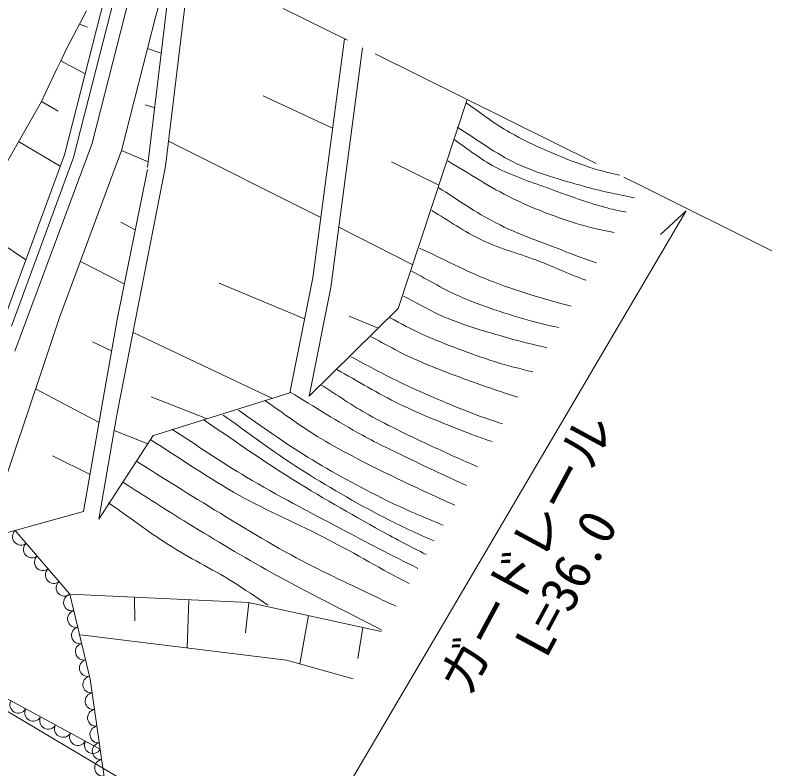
# Model space of a CAD drawing. Units: millimetres, scale not verified. Extents: x 40000 to 680003, y 20000 to 380002.
# Drawn here: x 316632 to 353458, y 284200 to 320864 of the extents above; entities that cross this region are included whole.
import ezdxf
from ezdxf.enums import TextEntityAlignment as Align

# ---------------------------------------------------------------- set-up
doc = ezdxf.new("R2010")
doc.units = ezdxf.units.MM
doc.header["$LTSCALE"] = 1000
doc.linetypes.add('CHAIN', pattern=[18.5, 12, -1.5, 3.5, -1.5])
for name, color, linetype, lineweight in [('M-BGD', 7, 'Continuous', 13), ('M-BMK', 2, 'CHAIN', 13), ('M-STR-HTXT', 7, 'Continuous', 13), ('M-STR-STRC', 7, 'Continuous', 13)]:
    doc.layers.add(name, color=color, linetype=linetype, lineweight=lineweight)
doc.styles.add('ＭＳ ゴシック', font='')
doc.styles.get('ＭＳ ゴシック').set_extended_font_data('MS Gothic')

msp = doc.modelspace()

# ---------------------------------------------------------------- linework, layer by layer
at = {"layer": 'M-BGD'}
for p, q in [((319033, 314072), (321717, 324618)), ((322149, 324459), (319470, 313934)), ((320383, 314639), (322790, 324098)), ((323076, 313469), (324324, 323848)), ((323474, 320825), (324324, 323848)), ((325149, 323439), (323956, 313518)), ((319155, 319250), (320102, 321067)), ((321807, 314277), (323474, 320825)), ((319761, 320420), (320148, 320273)), ((331119, 308089), (332654, 319719)), ((318852, 318637), (319155, 319250)), ((323072, 319245), (323743, 319014)), ((331999, 307616), (333539, 319280)), ((318658, 318245), (318852, 318637)), ((318852, 318637), (320035, 318006)), ((318092, 317057), (318658, 318245)), ((317909, 316659), (318092, 317057)), ((328696, 316941), (332079, 315366)), ((335279, 306596), (338630, 316756)), ((317909, 316659), (317239, 315467)), ((317909, 316659), (318731, 316188)), ((322967, 316501), (323423, 316356)), ((317239, 315467), (315190, 311912)), ((316622, 304513), (320391, 314661)), ((316800, 314714), (318830, 313519)), ((324102, 314734), (331507, 311026)), ((318792, 306158), (321807, 314277)), ((321807, 314277), (323107, 313727)), ((315762, 305195), (319033, 314072)), ((316450, 305737), (319470, 313934)), ((321620, 301585), (323956, 313518)), ((334949, 313731), (337259, 312597)), ((321591, 306065), (323072, 313350)), ((314495, 310734), (317150, 308961)), ((321770, 310796), (322476, 310419)), ((332387, 310552), (335979, 308717)), ((319805, 308886), (321943, 307794)), ((329992, 302487), (331119, 308089)), ((326563, 307832), (330716, 306087)), ((330935, 302323), (331999, 307616)), ((330935, 302323), (335279, 306596)), ((317972, 303722), (318792, 306158)), ((320885, 302015), (321591, 306065)), ((332893, 306222), (334298, 305631)), ((322373, 305430), (329149, 302223)), ((320399, 304965), (321325, 304540)), ((315170, 295392), (317972, 303722)), ((317623, 302683), (320716, 301051)), ((323528, 300467), (329992, 302487)), ((319960, 296714), (320885, 302015)), ((323245, 302297), (325971, 301230)), ((320702, 296352), (321569, 301322)), ((321569, 301322), (321620, 301585)), ((321452, 300653), (323082, 300010)), ((320702, 296352), (323341, 300409)), ((323341, 300409), (323528, 300467)), ((318443, 299426), (320275, 298520)), ((315170, 295392), (319960, 296714)), ((316641, 295801), (319292, 292705)), ((319292, 292705), (327989, 292285)), ((319292, 292705), (320288, 288566)), ((322449, 291396), (322447, 292553)), ((325001, 290080), (325081, 292425)), ((327845, 290817), (328004, 292281)), ((327989, 292285), (334442, 290889)), ((330488, 289307), (330909, 291653)), ((333305, 289560), (333553, 291081)), ((310609, 290655), (320773, 285152)), ((319807, 290712), (329836, 289491)), ((329836, 289491), (333088, 288573)), ((320288, 288566), (320773, 285152)), ((320773, 285152), (321196, 282222))]:
    msp.add_line(p, q, dxfattribs=at)
for centre, radius, start, end in [((316915, 295496), 410, 131.9113, 309.2254), ((317447, 294874), 410, 131.9113, 309.2254), ((317980, 294252), 410, 131.9113, 309.2254), ((318513, 293630), 410, 131.9113, 309.2254), ((319042, 293007), 409, 131.4784, 308.432), ((319401, 292291), 410, 104.8808, 282.1949), ((319593, 291494), 410, 104.8808, 282.1949), ((319785, 290698), 410, 104.8808, 282.1949), ((319977, 289902), 410, 104.8808, 282.1949), ((320168, 289106), 410, 104.8808, 282.1949), ((320335, 288304), 410, 101.3172, 276.7546), ((320450, 287493), 410, 99.425, 276.7391), ((316786, 287325), 413, 153.3704, 329.7675), ((317512, 286932), 413, 153.3704, 329.7675), ((320566, 286682), 410, 99.425, 276.7391), ((318238, 286539), 413, 153.3704, 329.7675), ((318964, 286146), 413, 153.3704, 329.7675), ((320681, 285871), 410, 99.425, 276.7391), ((319690, 285753), 413, 153.3704, 329.7675), ((320416, 285360), 413, 153.3704, 329.7675), ((320796, 285060), 410, 99.4525, 276.867), ((320913, 284250), 410, 99.5513, 276.8655)]:
    msp.add_arc(centre, radius, start, end, dxfattribs=at)
for points, knots in [([(338600, 316584), (339302, 316107), (339965, 315565), (340707, 315153), (341867, 314509), (343097, 313987), (344348, 313542), (344903, 313345), (345480, 313208), (346054, 313076)], [0, 0, 0, 0, 1, 1, 1, 2, 2, 2, 3, 3, 3, 3]), ([(338143, 315413), (339113, 314821), (340023, 314118), (341052, 313638), (342083, 313156), (343190, 312854), (344285, 312546), (345104, 312315), (345937, 312130), (346775, 311981)], [0, 0, 0, 0, 1, 1, 1, 2, 2, 2, 3, 3, 3, 3]), ([(337991, 314809), (338654, 314367), (339276, 313854), (339982, 313482), (340790, 313057), (341667, 312778), (342524, 312462), (343447, 312121), (344374, 311786), (345321, 311518), (345664, 311421), (346014, 311348), (346364, 311277)], [0, 0, 0, 0, 1, 1, 1, 2, 2, 2, 3, 3, 3, 4, 4, 4, 4]), ([(337690, 313769), (338738, 313163), (339744, 312479), (340834, 311952), (341817, 311477), (342838, 311079), (343878, 310748), (344501, 310550), (345142, 310412), (345783, 310283)], [0, 0, 0, 0, 1, 1, 1, 2, 2, 2, 3, 3, 3, 3]), ([(337246, 312462), (338171, 311894), (339054, 311250), (340022, 310758), (341117, 310201), (342287, 309803), (343432, 309357), (343924, 309165), (344419, 308977), (344920, 308808)], [0, 0, 0, 0, 1, 1, 1, 2, 2, 2, 3, 3, 3, 3]), ([(336910, 311355), (337725, 310875), (338500, 310320), (339354, 309915), (340251, 309490), (341223, 309244), (342149, 308887), (342906, 308595), (343639, 308238), (344407, 307975), (344414, 307973), (344422, 307971), (344429, 307969)], [0, 0, 0, 0, 1, 1, 1, 2, 2, 2, 3, 3, 3, 4, 4, 4, 4]), ([(336315, 309529), (337451, 309006), (338555, 308409), (339721, 307959), (341015, 307459), (342347, 307048), (343692, 306709)], [0, 0, 0, 0, 1, 1, 1, 2, 2, 2, 2]), ([(335928, 308407), (336755, 307977), (337552, 307481), (338411, 307117), (339576, 306623), (340793, 306254), (342013, 305913), (342366, 305815), (342726, 305742), (343086, 305671)], [0, 0, 0, 0, 1, 1, 1, 2, 2, 2, 3, 3, 3, 3]), ([(335538, 307200), (336199, 306860), (336835, 306466), (337521, 306179), (338524, 305758), (339576, 305460), (340621, 305159), (341245, 304979), (341878, 304832), (342511, 304688)], [0, 0, 0, 0, 1, 1, 1, 2, 2, 2, 3, 3, 3, 3]), ([(334881, 306137), (335409, 305868), (335923, 305569), (336465, 305330), (337604, 304826), (338776, 304392), (339962, 304011), (340573, 303814), (341199, 303662), (341823, 303512)], [0, 0, 0, 0, 1, 1, 1, 2, 2, 2, 3, 3, 3, 3]), ([(333958, 305216), (334641, 304864), (335307, 304476), (336008, 304159), (336979, 303719), (337983, 303356), (338985, 302990), (339684, 302735), (340392, 302505), (341100, 302276)], [0, 0, 0, 0, 1, 1, 1, 2, 2, 2, 3, 3, 3, 3]), ([(332966, 304247), (333749, 303841), (334519, 303408), (335316, 303029), (336412, 302507), (337526, 302022), (338657, 301579), (339212, 301361), (339779, 301172), (340346, 300985)], [0, 0, 0, 0, 1, 1, 1, 2, 2, 2, 3, 3, 3, 3]), ([(332288, 303624), (333304, 303064), (334291, 302450), (335335, 301946), (336509, 301379), (337728, 300906), (338945, 300437), (339240, 300323), (339540, 300221), (339840, 300120)], [0, 0, 0, 0, 1, 1, 1, 2, 2, 2, 3, 3, 3, 3]), ([(331506, 302885), (332286, 302395), (333043, 301864), (333848, 301414), (334849, 300853), (335896, 300377), (336933, 299887), (337658, 299544), (338393, 299223), (339126, 298899)], [0, 0, 0, 0, 1, 1, 1, 2, 2, 2, 3, 3, 3, 3]), ([(330023, 302522), (331193, 301823), (332337, 301079), (333532, 300425), (334273, 300019), (335039, 299661), (335799, 299294), (336725, 298846), (337660, 298420), (338592, 297986)], [0, 0, 0, 0, 1, 1, 1, 2, 2, 2, 3, 3, 3, 3]), ([(328777, 302119), (329689, 301500), (330569, 300829), (331514, 300263), (332671, 299571), (333887, 298980), (335097, 298384), (336063, 297907), (337049, 297471), (338030, 297025)], [0, 0, 0, 0, 1, 1, 1, 2, 2, 2, 3, 3, 3, 3]), ([(327495, 301648), (328617, 300888), (329706, 300075), (330862, 299369), (332110, 298607), (333397, 297907), (334709, 297261), (335608, 296819), (336534, 296432), (337462, 296053)], [0, 0, 0, 0, 1, 1, 1, 2, 2, 2, 3, 3, 3, 3]), ([(326760, 301399), (327987, 300540), (329178, 299627), (330441, 298823), (331791, 297962), (333180, 297159), (334600, 296419), (335388, 296008), (336200, 295644), (337016, 295290)], [0, 0, 0, 0, 1, 1, 1, 2, 2, 2, 3, 3, 3, 3]), ([(325790, 301190), (327167, 300265), (328516, 299296), (329921, 298415), (331407, 297484), (332928, 296611), (334463, 295763), (335176, 295369), (335900, 294994), (336630, 294631)], [0, 0, 0, 0, 1, 1, 1, 2, 2, 2, 3, 3, 3, 3]), ([(324254, 300727), (325467, 299948), (326652, 299125), (327891, 298389), (329387, 297501), (330934, 296703), (332470, 295888), (333717, 295228), (334969, 294578), (336233, 293952)], [0, 0, 0, 0, 1, 1, 1, 2, 2, 2, 3, 3, 3, 3]), ([(323208, 300216), (324653, 299312), (326056, 298335), (327544, 297503), (328952, 296714), (330447, 296092), (331879, 295347), (333200, 294661), (334477, 293891), (335804, 293218)], [0, 0, 0, 0, 1, 1, 1, 2, 2, 2, 3, 3, 3, 3]), ([(322551, 299152), (323537, 298538), (324516, 297912), (325509, 297308), (327017, 296390), (328513, 295447), (330065, 294605), (331395, 293883), (332771, 293250), (334134, 292593), (334473, 292429), (334816, 292271), (335157, 292111)], [0, 0, 0, 0, 1, 1, 1, 2, 2, 2, 3, 3, 3, 4, 4, 4, 4]), ([(321879, 298140), (322937, 297472), (323984, 296789), (325052, 296137), (326387, 295322), (327726, 294512), (329093, 293753), (330863, 292772), (332682, 291883), (334477, 290949)], [0, 0, 0, 0, 1, 1, 1, 2, 2, 2, 3, 3, 3, 3]), ([(321174, 297146), (322141, 296469), (323080, 295750), (324075, 295116), (325096, 294466), (326190, 293937), (327219, 293300), (327800, 292940), (328359, 292546), (328929, 292168)], [0, 0, 0, 0, 1, 1, 1, 2, 2, 2, 3, 3, 3, 3])]:
    msp.add_open_spline(points, degree=3, knots=knots, dxfattribs=at)
at = {"layer": 'M-BMK'}
for p, q in [((317582, 327190), (347110, 312553)), ((347110, 312553), (353458, 309406))]:
    msp.add_line(p, q, dxfattribs=at)
at = {"layer": 'M-STR-HTXT'}
for p, q in [((330234, 278979), (349281, 311340)), ((349281, 311340), (348040, 310193)), ((304629, 293866), (331084, 278214))]:
    msp.add_line(p, q, dxfattribs=at)
at = {"layer": 'M-STR-STRC'}
msp.add_arc((200505, 380417), 128773, 331.20408, 335.54966, dxfattribs=at)

# ---------------------------------------------------------------- texts
at = {"layer": 'M-STR-HTXT', "style": 'ＭＳ ゴシック'}
for s, p in [('ガードレール', (341474, 294691)), ('L=36.0', (343437, 293230))]:
    msp.add_text(s, height=1833, rotation=61.699, dxfattribs=at).set_placement(p, align=Align.MIDDLE_CENTER)

doc.saveas('drawing.dxf')
